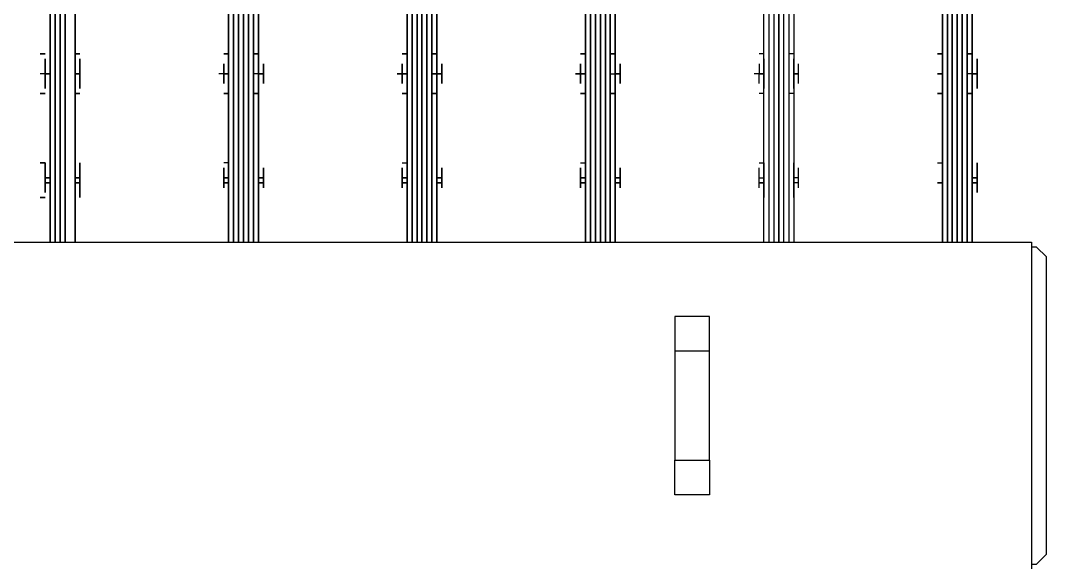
# Model space of a CAD drawing. Header units: metres. Extents: x 532250 to 532639, y 2673852 to 2674172.
# Drawn here: x 532452.7692 to 532453.0555, y 2674042.5044 to 2674042.6569 of the extents above; entities that cross this region are included whole.
import ezdxf

# ---------------------------------------------------------------- set-up
doc = ezdxf.new("R2010")
doc.units = ezdxf.units.M
doc.header["$MEASUREMENT"] = 0
doc.layers.add('IDT', color=7, linetype='Continuous')

# ---------------------------------------------------------------- blocks, each defined once
blk = doc.blocks.new('IDT')
at = {"layer": 'IDT', "color": 0, "lineweight": 25}
for p, q in [((13.87591, 15.16384), (13.87591, 15.25513)), ((13.87452, 15.25375), (13.87176, 15.25098)), ((13.87591, 15.25375), (13.87452, 15.25375)), ((13.87176, 15.25098), (13.87176, 15.2496)), ((13.87176, 15.2496), (13.87176, 15.16937)), ((13.96581, 15.2247), (13.96581, 15.23438)), ((13.96581, 15.23438), (13.97549, 15.23438)), ((13.97549, 15.23438), (13.97549, 15.2247)), ((13.97549, 15.2247), (13.96581, 15.2247)), ((13.96581, 15.2247), (13.96581, 15.19427)), ((13.97549, 15.19427), (13.97549, 15.2247)), ((13.96581, 15.19427), (13.97549, 15.19427)), ((13.96581, 15.19427), (13.96581, 15.18459)), ((13.97549, 15.18459), (13.97549, 15.19427)), ((13.96581, 15.18459), (13.97549, 15.18459)), ((13.87176, 15.16937), (13.87176, 15.16799)), ((13.87176, 15.16799), (13.87452, 15.16522)), ((13.87452, 15.16522), (13.87591, 15.16522)), ((14.34065, 15.16384), (13.87591, 15.16384)), ((13.89251, 14.96743), (13.89251, 15.16384)), ((13.89251, 15.16384), (13.89251, 14.96743)), ((13.89389, 15.16384), (13.89389, 14.96743)), ((13.89389, 14.96743), (13.89389, 15.16384)), ((13.89527, 14.96605), (13.89527, 15.16384)), ((13.89527, 15.16384), (13.89527, 14.96605)), ((13.89527, 14.96605), (13.89527, 15.16384)), ((13.89527, 15.16384), (13.89527, 14.96605)), ((13.89666, 14.96605), (13.89666, 15.16384)), ((13.89666, 15.16384), (13.89666, 14.96605)), ((13.89804, 14.96605), (13.89804, 15.16384)), ((13.89804, 15.16384), (13.89804, 14.96605)), ((13.89942, 15.16384), (13.89942, 14.96743)), ((13.89942, 14.96743), (13.89942, 15.16384)), ((13.9008, 14.96743), (13.9008, 15.16384)), ((13.9008, 15.16384), (13.9008, 14.96743)), ((13.9423, 14.96743), (13.9423, 15.16384)), ((13.94368, 14.96743), (13.94368, 15.16384)), ((13.94507, 15.16384), (13.94507, 14.96605)), ((13.94645, 15.16384), (13.94645, 14.96605)), ((13.94645, 14.96605), (13.94645, 15.16384)), ((13.94783, 14.96605), (13.94783, 15.16384)), ((13.94921, 14.96743), (13.94921, 15.16384)), ((13.9506, 15.16384), (13.9506, 14.96743)), ((13.99209, 14.96743), (13.99209, 15.16384)), ((13.99209, 15.16384), (13.99209, 14.96743)), ((13.99348, 15.16384), (13.99348, 14.96743)), ((13.99348, 14.96743), (13.99348, 15.16384)), ((13.99486, 14.96605), (13.99486, 15.16384)), ((13.99486, 15.16384), (13.99486, 14.96605)), ((13.99624, 15.16384), (13.99624, 14.96605)), ((13.99624, 14.96605), (13.99624, 15.16384)), ((13.99624, 15.16384), (13.99624, 14.96605)), ((13.99624, 14.96605), (13.99624, 15.16384)), ((13.99763, 15.16384), (13.99763, 14.96605)), ((13.99763, 14.96605), (13.99763, 15.16384)), ((13.99901, 15.16384), (13.99901, 14.96743)), ((13.99901, 14.96743), (13.99901, 15.16384)), ((14.00039, 14.96743), (14.00039, 15.16384)), ((14.00039, 15.16384), (14.00039, 14.96743)), ((14.04189, 14.96743), (14.04189, 15.16384)), ((14.04189, 15.16384), (14.04189, 14.96743)), ((14.04189, 15.16384), (14.04189, 14.96743)), ((14.04189, 15.16384), (14.04189, 14.96743)), ((14.04327, 15.16384), (14.04327, 14.96743)), ((14.04327, 14.96743), (14.04327, 15.16384)), ((14.04327, 14.96743), (14.04327, 15.16384)), ((14.04327, 14.96743), (14.04327, 15.16384)), ((14.04465, 14.96605), (14.04465, 15.16384)), ((14.04465, 15.16384), (14.04465, 14.96605)), ((14.04465, 14.96605), (14.04465, 15.16384)), ((14.04465, 15.16384), (14.04465, 14.96605)), ((14.04604, 14.96605), (14.04604, 15.16384)), ((14.04604, 15.16384), (14.04604, 14.96605)), ((14.04604, 14.96605), (14.04604, 15.16384)), ((14.04604, 15.16384), (14.04604, 14.96605)), ((14.04604, 14.96605), (14.04604, 15.16384)), ((14.04604, 15.16384), (14.04604, 14.96605)), ((14.04604, 15.16384), (14.04604, 14.96605)), ((14.04604, 14.96605), (14.04604, 15.16384)), ((14.04742, 14.96605), (14.04742, 15.16384)), ((14.04742, 15.16384), (14.04742, 14.96605)), ((14.04742, 15.16384), (14.04742, 14.96605)), ((14.04742, 14.96605), (14.04742, 15.16384)), ((14.0488, 15.16384), (14.0488, 14.96743)), ((14.0488, 14.96743), (14.0488, 15.16384)), ((14.0488, 14.96743), (14.0488, 15.16384)), ((14.0488, 14.96743), (14.0488, 15.16384)), ((14.05018, 14.96743), (14.05018, 15.16384)), ((14.05018, 15.16384), (14.05018, 14.96743)), ((14.05018, 14.96743), (14.05018, 15.16384)), ((14.05018, 15.16384), (14.05018, 14.96743)), ((14.09168, 14.96743), (14.09168, 15.16384)), ((14.09168, 15.16384), (14.09168, 14.96743)), ((14.09306, 15.16384), (14.09306, 14.96743)), ((14.09306, 14.96743), (14.09306, 15.16384)), ((14.09445, 14.96605), (14.09445, 15.16384)), ((14.09445, 15.16384), (14.09445, 14.96605)), ((14.09583, 15.16384), (14.09583, 14.96605)), ((14.09583, 14.96605), (14.09583, 15.16384)), ((14.09583, 15.16384), (14.09583, 14.96605)), ((14.09583, 14.96605), (14.09583, 15.16384)), ((14.09721, 15.16384), (14.09721, 14.96605)), ((14.09721, 14.96605), (14.09721, 15.16384)), ((14.0986, 15.16384), (14.0986, 14.96743)), ((14.0986, 14.96743), (14.0986, 15.16384)), ((14.09998, 14.96743), (14.09998, 15.16384)), ((14.09998, 15.16384), (14.09998, 14.96743)), ((14.14286, 14.96743), (14.14286, 15.16384)), ((14.14286, 15.16384), (14.14286, 14.96743)), ((14.14286, 15.16384), (14.14286, 14.96743)), ((14.14286, 14.96743), (14.14286, 15.16384)), ((14.14562, 14.96605), (14.14562, 15.16384)), ((14.14562, 15.16384), (14.14562, 14.96605)), ((14.14562, 15.16384), (14.14562, 14.96605)), ((14.14562, 14.96605), (14.14562, 15.16384)), ((14.14701, 15.16384), (14.14701, 14.96605)), ((14.14701, 14.96605), (14.14701, 15.16384)), ((14.14701, 14.96605), (14.14701, 15.16384)), ((14.14701, 15.16384), (14.14701, 14.96605)), ((14.14839, 15.16384), (14.14839, 14.96743)), ((14.14839, 14.96743), (14.14839, 15.16384)), ((14.14977, 14.96743), (14.14977, 15.16384)), ((14.14977, 15.16384), (14.14977, 14.96743)), ((13.89112, 15.14863), (13.89112, 15.15001)), ((13.89112, 15.15001), (13.89112, 15.14863)), ((13.89251, 15.14724), (13.89251, 15.15139)), ((13.89251, 15.15139), (13.89251, 15.14586)), ((13.9008, 15.14724), (13.9008, 15.15139)), ((13.9008, 15.15139), (13.9008, 15.14724)), ((13.9008, 15.15001), (13.9008, 15.14863)), ((13.9008, 15.14863), (13.9008, 15.15001)), ((13.9423, 15.15139), (13.9423, 15.14724)), ((13.9423, 15.15001), (13.9423, 15.14863)), ((13.9506, 15.14724), (13.9506, 15.15139)), ((13.9506, 15.14863), (13.9506, 15.15001)), ((13.99209, 15.14586), (13.99209, 15.15139)), ((13.99209, 15.15139), (13.99209, 15.14724)), ((13.99209, 15.14863), (13.99209, 15.15001)), ((13.99209, 15.15001), (13.99209, 15.14863)), ((14.00039, 15.14724), (14.00039, 15.15139)), ((14.00039, 15.15139), (14.00039, 15.14724)), ((14.00039, 15.15001), (14.00039, 15.14863)), ((14.00039, 15.14863), (14.00039, 15.15001)), ((14.04189, 15.14586), (14.04189, 15.15139)), ((14.04189, 15.15139), (14.04189, 15.14724)), ((14.04189, 15.14724), (14.04189, 15.15139)), ((14.04189, 15.15139), (14.04189, 15.14724)), ((14.04189, 15.14863), (14.04189, 15.15001)), ((14.04189, 15.15001), (14.04189, 15.14863)), ((14.04189, 15.14863), (14.04189, 15.15001)), ((14.04189, 15.15001), (14.04189, 15.14863)), ((14.05018, 15.14724), (14.05018, 15.15139)), ((14.05018, 15.14724), (14.05018, 15.15139)), ((14.05018, 15.15139), (14.05018, 15.14724)), ((14.05018, 15.14724), (14.05018, 15.15139)), ((14.05018, 15.15001), (14.05018, 15.14863)), ((14.05018, 15.14863), (14.05018, 15.15001)), ((14.05018, 15.15001), (14.05018, 15.14863)), ((14.05018, 15.14863), (14.05018, 15.15001)), ((14.09168, 15.14724), (14.09168, 15.15139)), ((14.09168, 15.15139), (14.09168, 15.14724)), ((14.09168, 15.14863), (14.09168, 15.15001)), ((14.09168, 15.15001), (14.09168, 15.14863)), ((14.09998, 15.14724), (14.09998, 15.15139)), ((14.09998, 15.15139), (14.09998, 15.14724)), ((14.09998, 15.15001), (14.09998, 15.14863)), ((14.09998, 15.14863), (14.09998, 15.15001)), ((14.14147, 15.14724), (14.14147, 15.15139)), ((14.14147, 15.15139), (14.14147, 15.14724)), ((14.14147, 15.14863), (14.14147, 15.15001)), ((14.14147, 15.15001), (14.14147, 15.14863)), ((14.14977, 15.14724), (14.14977, 15.15139)), ((14.14977, 15.15139), (14.14977, 15.14724)), ((14.15254, 15.15139), (14.15115, 15.15139)), ((14.15115, 15.15139), (14.15254, 15.15139)), ((14.15115, 15.15001), (14.15115, 15.14863)), ((14.15115, 15.14863), (14.15115, 15.15001)), ((13.89112, 15.14724), (13.89112, 15.14863)), ((13.89112, 15.14863), (13.89112, 15.14724)), ((13.89112, 15.14586), (13.89112, 15.14724)), ((13.89112, 15.14724), (13.89112, 15.14586)), ((13.89251, 15.14724), (13.89112, 15.14724)), ((13.89112, 15.14724), (13.89251, 15.14724)), ((13.89251, 15.14586), (13.89251, 15.14724)), ((13.9008, 15.14724), (13.9008, 15.14863)), ((13.9008, 15.14863), (13.9008, 15.14724)), ((13.9008, 15.14586), (13.9008, 15.14724)), ((13.9008, 15.14724), (13.90219, 15.14724)), ((13.90219, 15.14724), (13.9008, 15.14724)), ((13.9008, 15.14724), (13.9008, 15.14586)), ((13.9008, 15.14586), (13.9008, 15.14724)), ((13.9008, 15.14724), (13.90219, 15.14724)), ((13.90219, 15.14724), (13.9008, 15.14724)), ((13.9008, 15.14724), (13.9008, 15.14309)), ((13.94092, 15.14863), (13.94092, 15.14724)), ((13.94092, 15.14724), (13.9423, 15.14724)), ((13.94092, 15.14724), (13.94092, 15.14586)), ((13.9423, 15.14724), (13.9423, 15.14171)), ((13.95198, 15.14724), (13.9506, 15.14724)), ((13.9506, 15.14586), (13.9506, 15.14724)), ((13.9506, 15.14724), (13.95198, 15.14724)), ((13.95198, 15.14863), (13.95198, 15.14724)), ((13.95198, 15.14724), (13.95198, 15.14586)), ((13.99071, 15.14724), (13.99071, 15.14863)), ((13.99071, 15.14863), (13.99071, 15.14724)), ((13.99071, 15.14586), (13.99071, 15.14724)), ((13.99071, 15.14724), (13.99071, 15.14586)), ((13.99209, 15.14724), (13.99071, 15.14724)), ((13.99071, 15.14724), (13.99209, 15.14724)), ((13.99209, 15.14724), (13.99209, 15.14171)), ((14.00039, 15.14586), (14.00039, 15.14724)), ((14.00039, 15.14724), (14.00177, 15.14724)), ((14.00177, 15.14724), (14.00039, 15.14724)), ((14.00039, 15.14724), (14.00177, 15.14724)), ((14.00039, 15.14724), (14.00039, 15.14171)), ((14.00177, 15.14724), (14.00177, 15.14863)), ((14.00177, 15.14863), (14.00177, 15.14724)), ((14.00177, 15.14724), (14.00177, 15.14586)), ((14.00177, 15.14586), (14.00177, 15.14724)), ((14.0405, 15.14724), (14.0405, 15.14863)), ((14.0405, 15.14863), (14.0405, 15.14724)), ((14.0405, 15.14724), (14.0405, 15.14863)), ((14.0405, 15.14863), (14.0405, 15.14724)), ((14.0405, 15.14586), (14.0405, 15.14724)), ((14.0405, 15.14724), (14.0405, 15.14586)), ((14.0405, 15.14586), (14.0405, 15.14724)), ((14.0405, 15.14724), (14.0405, 15.14586)), ((14.04189, 15.14724), (14.0405, 15.14724)), ((14.0405, 15.14724), (14.04189, 15.14724)), ((14.04189, 15.14724), (14.0405, 15.14724)), ((14.0405, 15.14724), (14.04189, 15.14724)), ((14.04189, 15.14724), (14.04189, 15.14586)), ((14.04189, 15.14724), (14.04189, 15.14586)), ((14.04189, 15.14586), (14.04189, 15.14724)), ((14.05018, 15.14724), (14.05157, 15.14724)), ((14.05018, 15.14724), (14.05157, 15.14724)), ((14.05018, 15.14724), (14.05157, 15.14724)), ((14.05018, 15.14586), (14.05018, 15.14724)), ((14.05018, 15.14724), (14.05157, 15.14724)), ((14.05157, 15.14724), (14.05018, 15.14724)), ((14.05018, 15.14724), (14.05018, 15.14171)), ((14.05018, 15.14171), (14.05018, 15.14724)), ((14.05018, 15.14724), (14.05157, 15.14724)), ((14.05157, 15.14724), (14.05018, 15.14724)), ((14.05018, 15.14724), (14.05018, 15.14171)), ((14.05018, 15.14724), (14.05157, 15.14724)), ((14.05157, 15.14724), (14.05157, 15.14863)), ((14.05157, 15.14863), (14.05157, 15.14724)), ((14.05157, 15.14724), (14.05157, 15.14863)), ((14.05157, 15.14863), (14.05157, 15.14724)), ((14.05157, 15.14724), (14.05157, 15.14586)), ((14.05157, 15.14586), (14.05157, 15.14724)), ((14.05157, 15.14724), (14.05157, 15.14586)), ((14.05157, 15.14586), (14.05157, 15.14724)), ((14.0903, 15.14724), (14.0903, 15.14863)), ((14.0903, 15.14863), (14.0903, 15.14724)), ((14.0903, 15.14586), (14.0903, 15.14724)), ((14.0903, 15.14724), (14.0903, 15.14586)), ((14.09168, 15.14724), (14.0903, 15.14724)), ((14.0903, 15.14724), (14.09168, 15.14724)), ((14.09168, 15.14586), (14.09168, 15.14724)), ((14.09168, 15.14724), (14.09168, 15.14586)), ((14.10136, 15.14724), (14.09998, 15.14724)), ((14.09998, 15.14724), (14.10136, 15.14724)), ((14.10136, 15.14724), (14.09998, 15.14724)), ((14.09998, 15.14724), (14.09998, 15.14171)), ((14.09998, 15.14586), (14.09998, 15.14724)), ((14.09998, 15.14724), (14.10136, 15.14724)), ((14.10136, 15.14724), (14.10136, 15.14863)), ((14.10136, 15.14863), (14.10136, 15.14724)), ((14.10136, 15.14586), (14.10136, 15.14724)), ((14.10136, 15.14724), (14.10136, 15.14586)), ((14.14147, 15.14724), (14.14147, 15.14863)), ((14.14147, 15.14863), (14.14147, 15.14724)), ((14.14286, 15.14724), (14.14147, 15.14724)), ((14.14147, 15.14724), (14.14286, 15.14724)), ((14.14147, 15.14586), (14.14147, 15.14724)), ((14.14147, 15.14724), (14.14147, 15.14586)), ((14.14147, 15.14586), (14.14147, 15.14724)), ((14.14147, 15.14724), (14.14147, 15.14586)), ((14.15115, 15.14724), (14.14977, 15.14724)), ((14.14977, 15.14724), (14.15115, 15.14724)), ((14.15115, 15.14724), (14.14977, 15.14724)), ((14.14977, 15.14724), (14.14977, 15.14171)), ((14.14977, 15.14586), (14.14977, 15.14724)), ((14.14977, 15.14724), (14.15115, 15.14724)), ((14.15115, 15.14863), (14.15115, 15.14724)), ((14.15115, 15.14724), (14.15115, 15.14863)), ((14.15115, 15.14586), (14.15115, 15.14724)), ((14.15115, 15.14724), (14.15115, 15.14586)), ((13.89251, 15.14586), (13.89112, 15.14586)), ((13.89112, 15.14586), (13.89251, 15.14586)), ((13.89112, 15.14309), (13.89112, 15.14586)), ((13.89112, 15.14586), (13.89112, 15.14309)), ((13.89112, 15.14171), (13.89112, 15.14309)), ((13.89112, 15.14309), (13.89112, 15.14171)), ((13.89251, 15.14171), (13.89251, 15.14586)), ((13.89251, 15.14586), (13.89251, 15.14171)), ((13.9008, 15.14171), (13.9008, 15.14586)), ((13.9008, 15.14171), (13.9008, 15.14586)), ((13.9008, 15.14586), (13.9008, 15.14309)), ((13.9008, 15.14309), (13.9008, 15.14171)), ((13.9008, 15.14309), (13.9008, 15.14171)), ((13.94092, 15.14586), (13.9423, 15.14586)), ((13.94092, 15.14586), (13.94092, 15.14309)), ((13.9423, 15.14171), (13.9423, 15.14309)), ((13.9506, 15.14171), (13.9506, 15.14586)), ((13.95198, 15.14586), (13.9506, 15.14586)), ((13.9506, 15.14171), (13.9506, 15.14309)), ((13.95198, 15.14586), (13.95198, 15.14309)), ((13.99209, 15.14586), (13.99071, 15.14586)), ((13.99071, 15.14586), (13.99209, 15.14586)), ((13.99071, 15.14309), (13.99071, 15.14586)), ((13.99071, 15.14586), (13.99071, 15.14309)), ((13.99209, 15.14171), (13.99209, 15.14586)), ((13.99209, 15.14171), (13.99209, 15.14309)), ((13.99209, 15.14309), (13.99209, 15.14171)), ((14.00039, 15.14171), (14.00039, 15.14586)), ((14.00177, 15.14586), (14.00039, 15.14586)), ((14.00039, 15.14586), (14.00177, 15.14586)), ((14.00039, 15.14171), (14.00039, 15.14309)), ((14.00039, 15.14309), (14.00039, 15.14171)), ((14.00177, 15.14586), (14.00177, 15.14309)), ((14.00177, 15.14309), (14.00177, 15.14586)), ((14.0405, 15.14309), (14.0405, 15.14586)), ((14.0405, 15.14586), (14.04189, 15.14586)), ((14.04189, 15.14586), (14.0405, 15.14586)), ((14.0405, 15.14586), (14.0405, 15.14309)), ((14.0405, 15.14309), (14.0405, 15.14586)), ((14.0405, 15.14586), (14.04189, 15.14586)), ((14.04189, 15.14586), (14.0405, 15.14586)), ((14.0405, 15.14586), (14.0405, 15.14309)), ((14.04189, 15.14586), (14.04189, 15.14171)), ((14.04189, 15.14586), (14.04189, 15.14171)), ((14.04189, 15.14171), (14.04189, 15.14586)), ((14.04189, 15.14586), (14.04189, 15.14171)), ((14.04189, 15.14309), (14.04189, 15.14171)), ((14.04189, 15.14309), (14.04189, 15.14171)), ((14.04189, 15.14309), (14.04189, 15.14171)), ((14.04189, 15.14309), (14.04189, 15.14171)), ((14.05018, 15.14171), (14.05018, 15.14586)), ((14.05157, 15.14586), (14.05018, 15.14586)), ((14.05018, 15.14586), (14.05157, 15.14586)), ((14.05157, 15.14586), (14.05018, 15.14586)), ((14.05018, 15.14586), (14.05157, 15.14586)), ((14.05018, 15.14309), (14.05018, 15.14171)), ((14.05018, 15.14171), (14.05018, 15.14309)), ((14.05018, 15.14309), (14.05018, 15.14171)), ((14.05018, 15.14171), (14.05018, 15.14309)), ((14.05157, 15.14586), (14.05157, 15.14309)), ((14.05157, 15.14309), (14.05157, 15.14586)), ((14.05157, 15.14586), (14.05157, 15.14309)), ((14.05157, 15.14309), (14.05157, 15.14586)), ((14.09168, 15.14586), (14.0903, 15.14586)), ((14.0903, 15.14586), (14.0903, 15.14309)), ((14.0903, 15.14309), (14.0903, 15.14586)), ((14.0903, 15.14586), (14.09168, 15.14586)), ((14.09168, 15.14171), (14.09168, 15.14586)), ((14.09168, 15.14586), (14.09168, 15.14171)), ((14.09168, 15.14171), (14.09168, 15.14309)), ((14.09168, 15.14309), (14.09168, 15.14171)), ((14.09998, 15.14586), (14.10136, 15.14586)), ((14.09998, 15.14171), (14.09998, 15.14586)), ((14.10136, 15.14586), (14.09998, 15.14586)), ((14.09998, 15.14171), (14.09998, 15.14309)), ((14.09998, 15.14309), (14.09998, 15.14171)), ((14.10136, 15.14586), (14.10136, 15.14309)), ((14.10136, 15.14309), (14.10136, 15.14586)), ((14.14286, 15.14586), (14.14147, 15.14586)), ((14.14147, 15.14586), (14.14147, 15.14309)), ((14.14147, 15.14309), (14.14147, 15.14586)), ((14.14147, 15.14586), (14.14286, 15.14586)), ((14.14286, 15.14586), (14.14147, 15.14586)), ((14.14147, 15.14586), (14.14147, 15.14171)), ((14.14147, 15.14171), (14.14147, 15.14586)), ((14.14147, 15.14586), (14.14286, 15.14586)), ((14.14147, 15.14171), (14.14147, 15.14309)), ((14.14147, 15.14309), (14.14147, 15.14171)), ((14.14977, 15.14171), (14.14977, 15.14586)), ((14.15115, 15.14586), (14.14977, 15.14586)), ((14.14977, 15.14586), (14.15115, 15.14586)), ((14.15115, 15.14309), (14.15115, 15.14586)), ((14.15115, 15.14586), (14.15115, 15.14309)), ((14.15115, 15.14171), (14.15115, 15.14309)), ((14.15115, 15.14309), (14.15115, 15.14171)), ((13.90219, 15.14171), (13.9008, 15.14171)), ((13.95198, 15.14171), (13.9506, 15.14171)), ((14.00177, 15.14171), (14.00039, 15.14171)), ((14.05157, 15.14171), (14.05018, 15.14171)), ((14.09998, 15.14171), (14.10136, 15.14171)), ((14.15254, 15.14171), (14.15115, 15.14171)), ((14.15115, 15.14171), (14.15254, 15.14171)), ((13.89112, 15.11958), (13.89112, 15.12096)), ((13.89112, 15.12096), (13.89112, 15.11958)), ((13.89389, 15.12235), (13.89251, 15.12235)), ((13.89251, 15.12235), (13.89389, 15.12235)), ((13.89251, 15.11681), (13.89251, 15.12096)), ((13.89251, 15.12096), (13.89251, 15.11681)), ((13.90219, 15.12235), (13.9008, 15.12235)), ((13.9008, 15.12235), (13.90219, 15.12235)), ((13.9008, 15.12096), (13.9008, 15.11681)), ((13.9008, 15.11681), (13.9008, 15.12096)), ((13.9008, 15.11958), (13.9008, 15.12096)), ((13.9008, 15.12096), (13.9008, 15.11958)), ((13.9423, 15.12235), (13.94368, 15.12235)), ((13.9423, 15.11958), (13.9423, 15.12096)), ((13.9423, 15.12096), (13.9423, 15.11681)), ((13.9506, 15.12235), (13.95198, 15.12235)), ((13.9506, 15.11681), (13.9506, 15.12096)), ((13.9506, 15.12096), (13.9506, 15.11958)), ((13.99348, 15.12235), (13.99209, 15.12235)), ((13.99209, 15.12235), (13.99348, 15.12235)), ((13.99209, 15.11681), (13.99209, 15.12096)), ((13.99209, 15.12096), (13.99209, 15.11958)), ((13.99209, 15.11958), (13.99209, 15.12096)), ((13.99209, 15.12096), (13.99209, 15.11681)), ((14.00177, 15.12235), (14.00039, 15.12235)), ((14.00039, 15.12235), (14.00177, 15.12235)), ((14.00039, 15.11681), (14.00039, 15.12096)), ((14.00039, 15.12096), (14.00039, 15.11958)), ((14.00039, 15.11958), (14.00039, 15.12096)), ((14.00039, 15.12096), (14.00039, 15.11681)), ((14.04327, 15.12235), (14.04189, 15.12235)), ((14.04189, 15.12235), (14.04327, 15.12235)), ((14.04327, 15.12235), (14.04189, 15.12235)), ((14.04189, 15.12235), (14.04327, 15.12235)), ((14.04189, 15.11681), (14.04189, 15.12096)), ((14.04189, 15.12096), (14.04189, 15.11958)), ((14.04189, 15.11958), (14.04189, 15.12096)), ((14.04189, 15.12096), (14.04189, 15.11681)), ((14.04189, 15.11681), (14.04189, 15.12096)), ((14.04189, 15.12096), (14.04189, 15.11958)), ((14.04189, 15.11958), (14.04189, 15.12096)), ((14.04189, 15.12096), (14.04189, 15.11266)), ((14.05157, 15.12235), (14.05018, 15.12235)), ((14.05018, 15.12235), (14.05157, 15.12235)), ((14.05157, 15.12235), (14.05018, 15.12235)), ((14.05018, 15.12235), (14.05157, 15.12235)), ((14.05018, 15.12096), (14.05018, 15.11681)), ((14.05018, 15.11681), (14.05018, 15.12096)), ((14.05018, 15.12096), (14.05018, 15.11958)), ((14.05018, 15.11958), (14.05018, 15.12096)), ((14.05018, 15.11681), (14.05018, 15.12096)), ((14.05018, 15.12096), (14.05018, 15.11681)), ((14.05018, 15.11958), (14.05018, 15.12096)), ((14.05018, 15.11958), (14.05018, 15.12096)), ((14.09306, 15.12235), (14.09168, 15.12235)), ((14.09168, 15.12235), (14.09306, 15.12235)), ((14.09168, 15.11681), (14.09168, 15.12096)), ((14.09168, 15.12096), (14.09168, 15.11958)), ((14.09168, 15.11958), (14.09168, 15.12096)), ((14.09168, 15.12096), (14.09168, 15.11681)), ((14.10136, 15.12235), (14.09998, 15.12235)), ((14.09998, 15.12235), (14.10136, 15.12235)), ((14.09998, 15.11681), (14.09998, 15.12096)), ((14.09998, 15.12096), (14.09998, 15.11958)), ((14.09998, 15.11958), (14.09998, 15.12096)), ((14.09998, 15.12096), (14.09998, 15.11681)), ((14.14286, 15.12235), (14.14147, 15.12235)), ((14.14147, 15.12235), (14.14286, 15.12235)), ((14.14147, 15.11958), (14.14147, 15.12096)), ((14.14147, 15.12096), (14.14147, 15.11681)), ((14.14147, 15.11958), (14.14147, 15.12096)), ((14.14147, 15.12096), (14.14147, 15.11681)), ((14.14977, 15.11681), (14.14977, 15.12096)), ((14.14977, 15.12096), (14.14977, 15.11681)), ((14.15254, 15.12235), (14.15115, 15.12235)), ((14.15115, 15.12235), (14.15254, 15.12235)), ((14.15115, 15.12096), (14.15115, 15.11958)), ((14.15115, 15.11958), (14.15115, 15.12096)), ((13.89112, 15.11681), (13.89112, 15.11958)), ((13.89112, 15.11958), (13.89112, 15.11681)), ((13.9008, 15.11681), (13.9008, 15.11958)), ((13.9008, 15.11958), (13.9008, 15.11681)), ((13.94092, 15.11958), (13.94092, 15.11681)), ((13.95198, 15.11958), (13.95198, 15.11681)), ((13.99071, 15.11681), (13.99071, 15.11958)), ((13.99071, 15.11958), (13.99071, 15.11681)), ((14.00177, 15.11681), (14.00177, 15.11958)), ((14.00177, 15.11958), (14.00177, 15.11681)), ((14.0405, 15.11681), (14.0405, 15.11958)), ((14.0405, 15.11958), (14.0405, 15.11681)), ((14.0405, 15.11681), (14.0405, 15.11958)), ((14.0405, 15.11958), (14.0405, 15.11681)), ((14.05157, 15.11681), (14.05157, 15.11958)), ((14.05157, 15.11958), (14.05157, 15.11681)), ((14.05157, 15.11681), (14.05157, 15.11958)), ((14.05157, 15.11958), (14.05157, 15.11681)), ((14.0903, 15.11681), (14.0903, 15.11958)), ((14.0903, 15.11958), (14.0903, 15.11681)), ((14.10136, 15.11681), (14.10136, 15.11958)), ((14.10136, 15.11958), (14.10136, 15.11681)), ((14.14147, 15.11681), (14.14147, 15.11958)), ((14.14147, 15.11405), (14.14147, 15.11958)), ((14.15115, 15.11958), (14.15115, 15.11681)), ((14.15115, 15.11681), (14.15115, 15.11958)), ((13.89251, 15.11681), (13.89112, 15.11681)), ((13.89112, 15.11681), (13.89112, 15.11405)), ((13.89112, 15.11405), (13.89112, 15.11681)), ((13.89112, 15.11681), (13.89251, 15.11681)), ((13.89251, 15.11681), (13.89112, 15.11681)), ((13.89112, 15.11681), (13.89251, 15.11681)), ((13.89251, 15.11266), (13.89251, 15.11681)), ((13.89251, 15.11681), (13.89251, 15.11266)), ((13.89251, 15.11681), (13.89389, 15.11681)), ((13.9008, 15.11681), (13.9008, 15.11405)), ((13.9008, 15.11266), (13.9008, 15.11681)), ((13.9008, 15.11681), (13.90219, 15.11681)), ((13.90219, 15.11681), (13.9008, 15.11681)), ((13.9008, 15.11681), (13.9008, 15.11266)), ((13.9008, 15.11405), (13.9008, 15.11681)), ((13.9008, 15.11681), (13.90219, 15.11681)), ((13.90219, 15.11681), (13.9008, 15.11681)), ((13.9008, 15.11681), (13.90219, 15.11681)), ((13.90219, 15.11681), (13.9008, 15.11681)), ((13.9008, 15.11681), (13.90219, 15.11681)), ((13.94092, 15.11681), (13.9423, 15.11681)), ((13.9423, 15.11681), (13.94092, 15.11681)), ((13.94092, 15.11681), (13.94092, 15.11405)), ((13.9423, 15.11681), (13.9423, 15.11266)), ((13.95198, 15.11681), (13.9506, 15.11681)), ((13.9506, 15.11266), (13.9506, 15.11681)), ((13.9506, 15.11681), (13.95198, 15.11681)), ((13.95198, 15.11681), (13.9506, 15.11681)), ((13.95198, 15.11681), (13.95336, 15.11681)), ((13.95198, 15.11405), (13.95198, 15.11681)), ((13.99209, 15.11681), (13.99071, 15.11681)), ((13.99071, 15.11681), (13.99209, 15.11681)), ((13.99209, 15.11681), (13.99071, 15.11681)), ((13.99071, 15.11681), (13.99071, 15.11405)), ((13.99071, 15.11405), (13.99071, 15.11681)), ((13.99071, 15.11681), (13.99209, 15.11681)), ((13.99209, 15.11681), (13.99071, 15.11681)), ((13.99348, 15.11681), (13.99209, 15.11681)), ((13.99209, 15.11681), (13.99209, 15.11266)), ((13.99209, 15.11266), (13.99209, 15.11681)), ((14.00177, 15.11681), (14.00039, 15.11681)), ((14.00039, 15.11681), (14.00177, 15.11681)), ((14.00177, 15.11681), (14.00039, 15.11681)), ((14.00039, 15.11681), (14.00177, 15.11681)), ((14.00039, 15.11681), (14.00177, 15.11681)), ((14.00177, 15.11681), (14.00039, 15.11681)), ((14.00039, 15.11681), (14.00039, 15.11266)), ((14.00039, 15.11266), (14.00039, 15.11681)), ((14.00177, 15.11681), (14.00177, 15.11405)), ((14.00177, 15.11405), (14.00177, 15.11681)), ((14.00177, 15.11681), (14.00316, 15.11681)), ((14.00316, 15.11681), (14.00177, 15.11681)), ((14.04189, 15.11681), (14.0405, 15.11681)), ((14.0405, 15.11681), (14.04189, 15.11681)), ((14.04189, 15.11681), (14.0405, 15.11681)), ((14.0405, 15.11681), (14.0405, 15.11405)), ((14.0405, 15.11405), (14.0405, 15.11681)), ((14.0405, 15.11681), (14.04189, 15.11681)), ((14.04189, 15.11681), (14.0405, 15.11681)), ((14.0405, 15.11681), (14.04189, 15.11681)), ((14.0405, 15.11405), (14.0405, 15.11681)), ((14.0405, 15.11681), (14.04189, 15.11681)), ((14.04189, 15.11681), (14.0405, 15.11681)), ((14.0405, 15.11681), (14.0405, 15.11405)), ((14.04189, 15.11681), (14.04189, 15.11266)), ((14.04189, 15.11266), (14.04189, 15.11681)), ((14.04189, 15.11681), (14.04327, 15.11681)), ((14.04327, 15.11681), (14.04189, 15.11681)), ((14.04189, 15.11266), (14.04189, 15.11681)), ((14.05157, 15.11681), (14.05018, 15.11681)), ((14.05018, 15.11681), (14.05018, 15.11266)), ((14.05018, 15.11266), (14.05018, 15.11681)), ((14.05018, 15.11681), (14.05157, 15.11681)), ((14.05157, 15.11681), (14.05018, 15.11681)), ((14.05018, 15.11681), (14.05157, 15.11681)), ((14.05157, 15.11681), (14.05018, 15.11681)), ((14.05018, 15.11681), (14.05018, 15.11266)), ((14.05018, 15.11266), (14.05018, 15.11681)), ((14.05018, 15.11681), (14.05157, 15.11681)), ((14.05157, 15.11681), (14.05018, 15.11681)), ((14.05018, 15.11681), (14.05157, 15.11681)), ((14.05157, 15.11681), (14.05018, 15.11681)), ((14.05018, 15.11681), (14.05157, 15.11681)), ((14.05018, 15.11681), (14.05157, 15.11681)), ((14.05157, 15.11681), (14.05018, 15.11681)), ((14.05018, 15.11681), (14.05157, 15.11681)), ((14.05157, 15.11681), (14.05018, 15.11681)), ((14.05157, 15.11681), (14.05295, 15.11681)), ((14.05295, 15.11681), (14.05157, 15.11681)), ((14.05157, 15.11681), (14.05157, 15.11405)), ((14.05157, 15.11405), (14.05157, 15.11681)), ((14.05157, 15.11681), (14.05157, 15.11405)), ((14.05157, 15.11405), (14.05157, 15.11681)), ((14.09168, 15.11681), (14.0903, 15.11681)), ((14.0903, 15.11681), (14.09168, 15.11681)), ((14.09168, 15.11681), (14.0903, 15.11681)), ((14.0903, 15.11681), (14.0903, 15.11405)), ((14.0903, 15.11405), (14.0903, 15.11681)), ((14.0903, 15.11681), (14.09168, 15.11681)), ((14.09168, 15.11681), (14.09306, 15.11681)), ((14.09168, 15.11681), (14.09168, 15.11266)), ((14.09168, 15.11266), (14.09168, 15.11681)), ((14.09998, 15.11681), (14.10136, 15.11681)), ((14.10136, 15.11681), (14.09998, 15.11681)), ((14.09998, 15.11681), (14.10136, 15.11681)), ((14.10136, 15.11681), (14.09998, 15.11681)), ((14.09998, 15.11681), (14.09998, 15.11266)), ((14.09998, 15.11266), (14.09998, 15.11681)), ((14.09998, 15.11681), (14.10136, 15.11681)), ((14.10136, 15.11681), (14.09998, 15.11681)), ((14.09998, 15.11681), (14.10136, 15.11681)), ((14.10136, 15.11681), (14.10136, 15.11405)), ((14.10136, 15.11405), (14.10136, 15.11681)), ((14.10136, 15.11681), (14.10274, 15.11681)), ((14.14147, 15.11681), (14.14286, 15.11681)), ((14.14147, 15.11681), (14.14286, 15.11681)), ((14.14286, 15.11681), (14.14147, 15.11681)), ((14.14147, 15.11681), (14.14286, 15.11681)), ((14.14286, 15.11681), (14.14147, 15.11681)), ((14.14147, 15.11681), (14.14147, 15.11405)), ((14.14147, 15.11266), (14.14147, 15.11681)), ((14.14147, 15.11681), (14.14147, 15.11266)), ((14.14977, 15.11266), (14.14977, 15.11681)), ((14.14977, 15.11681), (14.15115, 15.11681)), ((14.15115, 15.11681), (14.14977, 15.11681)), ((14.14977, 15.11681), (14.14977, 15.11266)), ((14.14977, 15.11681), (14.15115, 15.11681)), ((14.15115, 15.11681), (14.14977, 15.11681)), ((14.14977, 15.11681), (14.15115, 15.11681)), ((14.15115, 15.11681), (14.14977, 15.11681)), ((14.14977, 15.11681), (14.15115, 15.11681)), ((14.15115, 15.11681), (14.15115, 15.11405)), ((14.15115, 15.11405), (14.15115, 15.11681)), ((14.15115, 15.11681), (14.15254, 15.11681)), ((13.89112, 15.11405), (13.89112, 15.11266)), ((13.89112, 15.11266), (13.89112, 15.11405)), ((13.9008, 15.11405), (13.9008, 15.11266)), ((13.9008, 15.11266), (13.9008, 15.11405)), ((13.9423, 15.11266), (13.9423, 15.11405)), ((13.9506, 15.11405), (13.9506, 15.11266)), ((13.99209, 15.11266), (13.99209, 15.11405)), ((13.99209, 15.11405), (13.99209, 15.11266)), ((14.00039, 15.11266), (14.00039, 15.11405)), ((14.00039, 15.11405), (14.00039, 15.11266)), ((14.04189, 15.11266), (14.04189, 15.11405)), ((14.04189, 15.11405), (14.04189, 15.11266)), ((14.04189, 15.11266), (14.04189, 15.11405)), ((14.04189, 15.11405), (14.04189, 15.11266)), ((14.05018, 15.11266), (14.05018, 15.11405)), ((14.05018, 15.11405), (14.05018, 15.11266)), ((14.05018, 15.11266), (14.05018, 15.11405)), ((14.05018, 15.11405), (14.05018, 15.11266)), ((14.09168, 15.11266), (14.09168, 15.11405)), ((14.09168, 15.11405), (14.09168, 15.11266)), ((14.09998, 15.11266), (14.09998, 15.11405)), ((14.09998, 15.11405), (14.09998, 15.11266)), ((14.14147, 15.11266), (14.14147, 15.11405)), ((14.14147, 15.11405), (14.14147, 15.11266)), ((14.15115, 15.11405), (14.15115, 15.11266)), ((14.15115, 15.11266), (14.15115, 15.11405)), ((13.89389, 15.11128), (13.89251, 15.11128)), ((13.89251, 15.11128), (13.89389, 15.11128)), ((13.90219, 15.11128), (13.9008, 15.11128)), ((13.9008, 15.11128), (13.90219, 15.11128)), ((13.9423, 15.11128), (13.94368, 15.11128)), ((13.9506, 15.11128), (13.95198, 15.11128)), ((13.99348, 15.11128), (13.99209, 15.11128)), ((13.99209, 15.11128), (13.99348, 15.11128)), ((14.00177, 15.11128), (14.00039, 15.11128)), ((14.00039, 15.11128), (14.00177, 15.11128)), ((14.04327, 15.11128), (14.04189, 15.11128)), ((14.04189, 15.11128), (14.04327, 15.11128)), ((14.04327, 15.11128), (14.04189, 15.11128)), ((14.04189, 15.11128), (14.04327, 15.11128)), ((14.05157, 15.11128), (14.05018, 15.11128)), ((14.05018, 15.11128), (14.05157, 15.11128)), ((14.05157, 15.11128), (14.05018, 15.11128)), ((14.05018, 15.11128), (14.05157, 15.11128)), ((14.09306, 15.11128), (14.09168, 15.11128)), ((14.09168, 15.11128), (14.09306, 15.11128)), ((14.10136, 15.11128), (14.09998, 15.11128)), ((14.09998, 15.11128), (14.10136, 15.11128)), ((14.14286, 15.11128), (14.14147, 15.11128)), ((14.14147, 15.11128), (14.14286, 15.11128)), ((14.15254, 15.11128), (14.15115, 15.11128)), ((14.15115, 15.11128), (14.15254, 15.11128))]:
    blk.add_line(p, q, dxfattribs=at)

msp = doc.modelspace()

# ---------------------------------------------------------------- block references
at = {"layer": 'IDT', "color": 8, "rotation": 180}
msp.add_blockref('IDT', (532466.92728, 2674057.75885), dxfattribs=at)

doc.saveas('drawing.dxf')
